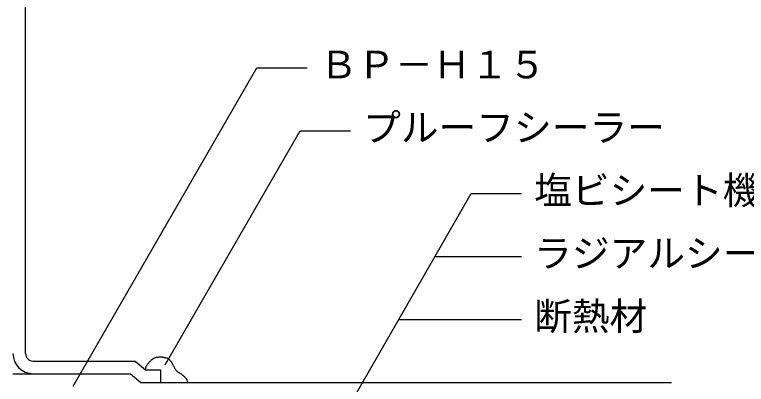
# Model space of a CAD drawing. Units: millimetres, scale not verified. Extents: x -665 to 665, y -465 to 450.
# Drawn here: x -71.8 to 219.3, y -188.9 to -42 of the extents above; entities that cross this region are included whole.
import ezdxf
from ezdxf.enums import TextEntityAlignment as Align

# ---------------------------------------------------------------- set-up
doc = ezdxf.new("R2010")
doc.units = ezdxf.units.MM
doc.header["$LTSCALE"] = 5
for name, color, linetype in [('0-2_線色２（白）', 7, 'Continuous'), ('0-4_線色４（黄）', 2, 'Continuous'), ('0-A_文字', 7, 'Continuous')]:
    doc.layers.add(name, color=color, linetype=linetype)
doc.styles.add('ＭＳ ゴシック', font='')
doc.styles.get('ＭＳ ゴシック').set_extended_font_data('MS Gothic')

msp = doc.modelspace()

# ---------------------------------------------------------------- linework, layer by layer
at = {"layer": '0-2_線色２（白）'}
for p, q in [((-18.69, -180.612), (-18.557, -180.454)), ((-18.557, -180.454), (-18.422, -180.299)), ((-18.422, -180.299), (-18.284, -180.146)), ((-18.284, -180.146), (-18.145, -179.994)), ((-18.145, -179.994), (-18.064, -179.907)), ((-18.064, -179.907), (-17.978, -179.815)), ((-17.978, -179.815), (-17.829, -179.66)), ((-17.829, -179.66), (-17.677, -179.506)), ((-17.677, -179.506), (-17.522, -179.356)), ((-17.522, -179.356), (-17.363, -179.21)), ((-17.363, -179.21), (-17.2, -179.069)), ((-17.2, -179.069), (-17.103, -178.989)), ((-17.103, -178.989), (-17.015, -178.92)), ((-17.015, -178.92), (-16.86, -178.806)), ((-16.86, -178.806), (-16.701, -178.698)), ((-16.701, -178.698), (-16.538, -178.597)), ((-16.538, -178.597), (-16.371, -178.505)), ((-16.371, -178.505), (-16.199, -178.421)), ((-16.199, -178.421), (-16.098, -178.377)), ((-16.098, -178.377), (-15.984, -178.333)), ((-15.984, -178.333), (-15.784, -178.265)), ((-15.784, -178.265), (-15.58, -178.209)), ((-15.58, -178.209), (-15.373, -178.161)), ((-15.373, -178.161), (-15.164, -178.122)), ((-15.164, -178.122), (-14.953, -178.088)), ((-14.953, -178.088), (-14.831, -178.071)), ((-14.831, -178.071), (-14.682, -178.053)), ((-14.682, -178.053), (-14.426, -178.026)), ((-14.426, -178.026), (-14.169, -178.007)), ((-14.169, -178.007), (-13.913, -177.998)), ((-13.913, -177.998), (-13.658, -177.999)), ((-13.658, -177.999), (-13.404, -178.013)), ((-13.404, -178.013), (-13.258, -178.028)), ((-13.258, -178.028), (-13.15, -178.041)), ((-13.15, -178.041), (-12.966, -178.07)), ((-12.966, -178.07), (-12.782, -178.105)), ((-12.782, -178.105), (-12.598, -178.143)), ((-12.598, -178.143), (-12.414, -178.183)), ((-12.414, -178.183), (-12.229, -178.223)), ((-12.229, -178.223), (-12.122, -178.246)), ((-12.122, -178.246), (-12, -178.271)), ((-12, -178.271), (-11.789, -178.315)), ((-11.789, -178.315), (-11.579, -178.361)), ((-11.579, -178.361), (-11.372, -178.413)), ((-11.372, -178.413), (-11.17, -178.476)), ((-11.17, -178.476), (-10.973, -178.552)), ((-10.973, -178.552), (-10.862, -178.603)), ((-10.862, -178.603), (-10.763, -178.656)), ((-10.763, -178.656), (-10.598, -178.76)), ((-10.598, -178.76), (-10.44, -178.876)), ((-10.44, -178.876), (-10.289, -179.004)), ((-10.289, -179.004), (-10.146, -179.142)), ((-10.146, -179.142), (-10.01, -179.287)), ((-10.01, -179.287), (-9.934, -179.374)), ((-9.934, -179.374), (-9.85, -179.476)), ((-9.85, -179.476), (-9.712, -179.657)), ((-9.712, -179.657), (-9.582, -179.844)), ((-9.582, -179.844), (-9.459, -180.034)), ((-9.459, -180.034), (-9.341, -180.228)), ((-9.341, -180.228), (-9.228, -180.424)), ((-9.228, -180.424), (-9.164, -180.539)), ((-19.768, -183.133), (-19.75, -183.002)), ((-19.75, -183.002), (-19.717, -182.777)), ((-19.717, -182.777), (-19.679, -182.554)), ((-19.679, -182.554), (-19.634, -182.333)), ((-19.634, -182.333), (-19.578, -182.117)), ((-19.578, -182.117), (-19.509, -181.905)), ((-19.509, -181.905), (-19.462, -181.785)), ((-19.462, -181.785), (-19.421, -181.693)), ((-19.421, -181.693), (-19.343, -181.537)), ((-19.343, -181.537), (-19.256, -181.385)), ((-19.256, -181.385), (-19.161, -181.237)), ((-19.161, -181.237), (-19.061, -181.092)), ((-19.061, -181.092), (-18.956, -180.949)), ((-18.956, -180.949), (-18.894, -180.868)), ((-18.894, -180.868), (-18.82, -180.773)), ((-18.82, -180.773), (-18.69, -180.612)), ((-9.164, -180.539), (-9.097, -180.662)), ((-9.097, -180.662), (-8.983, -180.875)), ((-8.983, -180.875), (-8.871, -181.089)), ((-8.871, -181.089), (-8.76, -181.304)), ((-8.76, -181.304), (-8.649, -181.52)), ((-8.649, -181.52), (-8.538, -181.736)), ((-8.538, -181.736), (-8.473, -181.862)), ((-8.473, -181.862), (-8.385, -182.03)), ((-8.385, -182.03), (-8.228, -182.32)), ((-8.228, -182.32), (-8.064, -182.605)), ((-8.064, -182.605), (-7.889, -182.882)), ((-7.889, -182.882), (-7.7, -183.148)), ((-7.7, -183.148), (-7.495, -183.401)), ((-7.495, -183.401), (-7.367, -183.54)), ((-7.367, -183.54), (-7.321, -183.587)), ((-7.321, -183.587), (-7.239, -183.667)), ((-7.239, -183.667), (-7.155, -183.743)), ((-7.155, -183.743), (-7.068, -183.817)), ((-7.068, -183.817), (-6.979, -183.889)), ((-6.979, -183.889), (-6.888, -183.956)), ((-6.888, -183.956), (-6.834, -183.994)), ((-6.834, -183.994), (-6.744, -184.054)), ((-6.744, -184.054), (-6.586, -184.15)), ((-6.586, -184.15), (-6.425, -184.241)), ((-6.425, -184.241), (-6.262, -184.33)), ((-6.262, -184.33), (-6.099, -184.419)), ((-6.099, -184.419), (-5.938, -184.511)), ((-5.938, -184.511), (-5.847, -184.567)), ((-5.847, -184.567), (-5.754, -184.626)), ((-5.754, -184.626), (-5.598, -184.734)), ((-5.598, -184.734), (-5.446, -184.847)), ((-5.446, -184.847), (-5.297, -184.964)), ((-5.297, -184.964), (-5.149, -185.084)), ((-5.149, -185.084), (-5.003, -185.207)), ((-5.003, -185.207), (-4.919, -185.278)), ((-4.919, -185.278), (-4.813, -185.367)), ((-4.813, -185.367), (-4.631, -185.522)), ((-4.631, -185.522), (-4.452, -185.68)), ((-4.452, -185.68), (-4.277, -185.841)), ((-4.277, -185.841), (-4.107, -186.008)), ((-4.107, -186.008), (-3.943, -186.181)), ((-3.943, -186.181), (-3.852, -186.285)), ((-3.852, -186.285), (-3.801, -186.347)), ((-21.609, -188.133), (-13.771, -188.133)), ((-3.801, -186.347), (-3.714, -186.457)), ((-3.714, -186.457), (-3.632, -186.569)), ((-3.632, -186.569), (-3.554, -186.685)), ((-3.554, -186.685), (-3.481, -186.803)), ((-3.481, -186.803), (-3.414, -186.924)), ((-3.414, -186.924), (-3.378, -186.996)), ((-3.378, -186.996), (-3.332, -187.097)), ((-3.332, -187.097), (-3.26, -187.276)), ((-3.26, -187.276), (-3.198, -187.459)), ((-3.198, -187.459), (-3.144, -187.645)), ((-3.144, -187.645), (-3.095, -187.833)), ((-3.095, -187.833), (-3.049, -188.023)), ((-3.049, -188.023), (-3.023, -188.133))]:
    msp.add_line(p, q, dxfattribs=at)
msp.add_lwpolyline([(-72.465, -184.682), (-25.66, -184.682), (-21.609, -188.133)], dxfattribs=at)
msp.add_arc((-64.465, -176.682), 8, 180, 270, dxfattribs=at)
at = {"layer": '0-4_線色４（黄）'}
for p, q in [((-67.465, -176.682), (-67.465, 134.649)), ((-64.465, -179.682), (-23.819, -179.682)), ((-23.819, -179.682), (-19.768, -183.133)), ((-19.768, -183.133), (-13.771, -183.133))]:
    msp.add_line(p, q, dxfattribs=at)
msp.add_lwpolyline([(-13.771, -183.133), (-13.771, -188.133), (189.453, -188.133)], dxfattribs=at)
msp.add_arc((-64.465, -176.682), 3, 180, 270, dxfattribs=at)
at = {"layer": '0-A_文字'}
for p, q in [((-48.465, -189.682), (24.598, -63.133)), ((24.598, -63.133), (44.598, -63.133)), ((-11.878, -181.165), (41.834, -88.133)), ((41.834, -88.133), (61.834, -88.133)), ((50.691, -215.633), (109.869, -113.133)), ((109.869, -113.133), (129.869, -113.133)), ((95.436, -138.133), (129.869, -138.133)), ((81.002, -163.133), (129.869, -163.133))]:
    msp.add_line(p, q, dxfattribs=at)

# ---------------------------------------------------------------- texts
at = {"layer": '0-A_文字', "style": 'ＭＳ ゴシック'}
for s, p in [('ＢＰ－Ｈ１５', (49.598, -70.633)), ('プルーフシーラー', (66.834, -95.633)), ('塩ビシート機械的固定工法', (134.869, -120.633)), ('ラジアルシートＬ６００', (134.869, -145.633)), ('断熱材', (134.869, -170.633))]:
    msp.add_text(s, height=11, dxfattribs=at).set_placement(p, align=Align.BOTTOM_LEFT)

doc.saveas('drawing.dxf')
